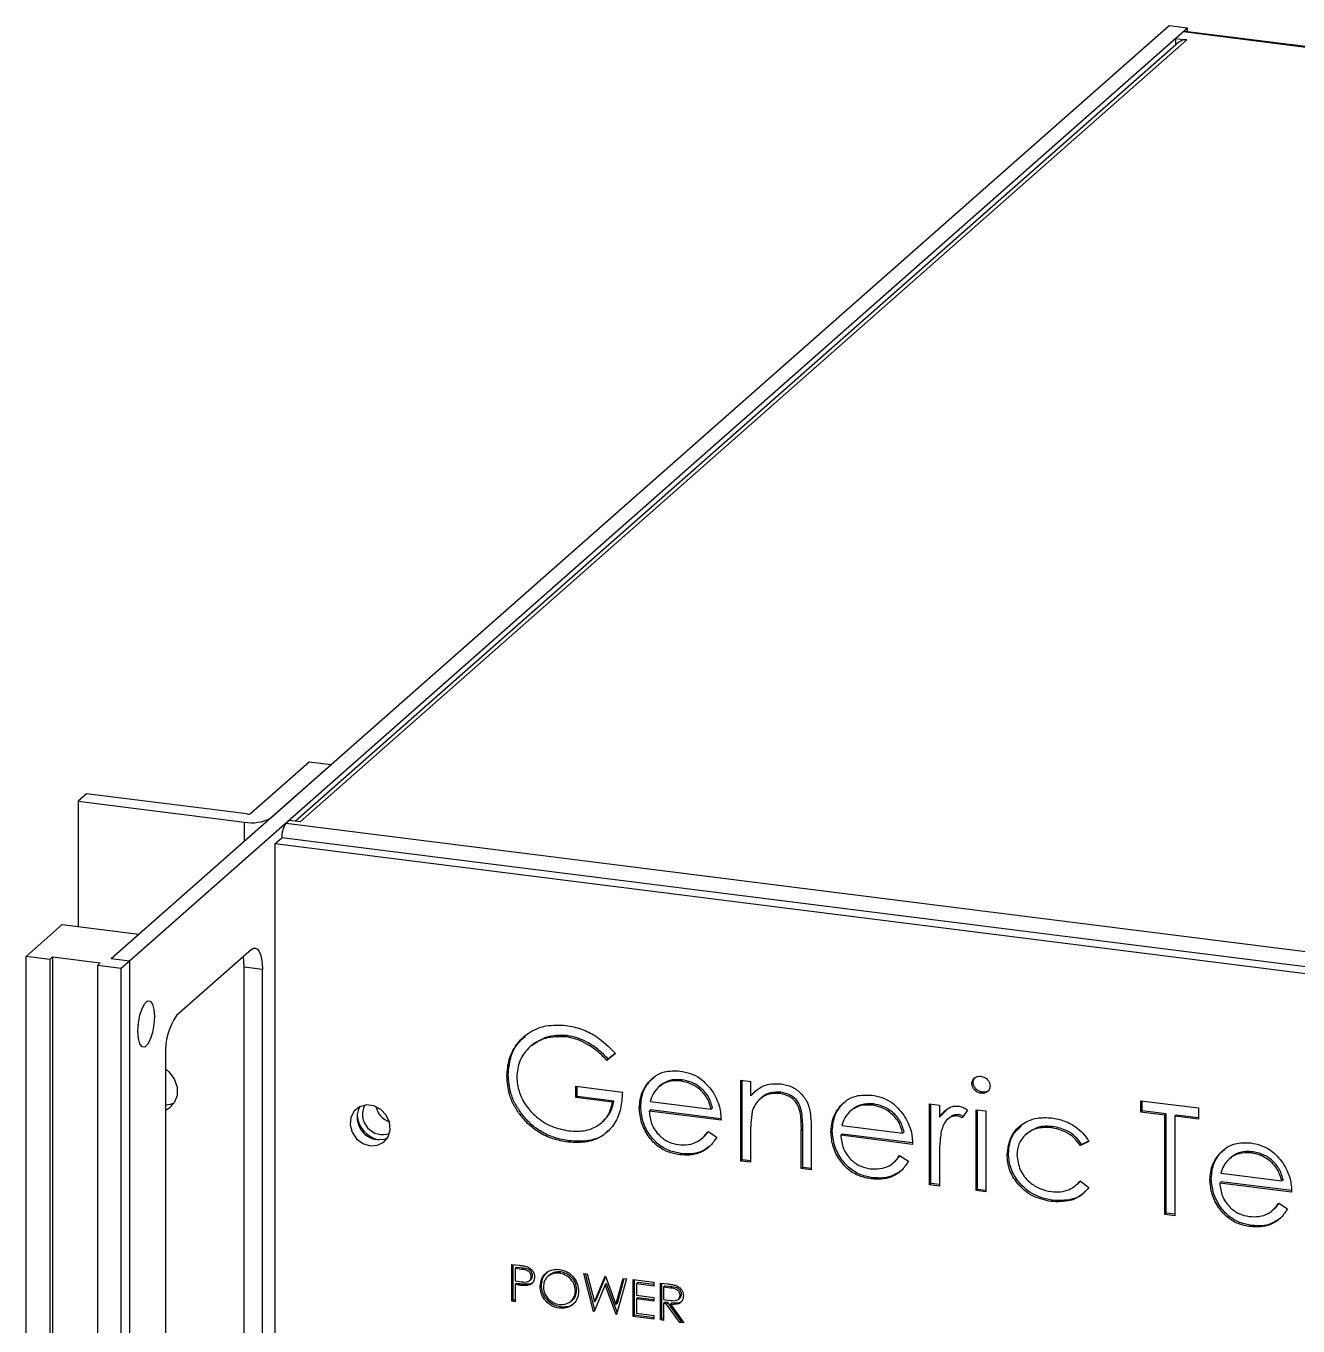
# Model space of a CAD drawing. Header units: millimetres. Extents: x 0 to 589, y 0 to 415.
# Drawn here: x 378.2 to 432.4, y 254.7 to 310.1 of the extents above; entities that cross this region are included whole.
import ezdxf

# ---------------------------------------------------------------- set-up
doc = ezdxf.new("R2010")
doc.units = ezdxf.units.MM

msp = doc.modelspace()

# ---------------------------------------------------------------- linework, layer by layer
at = {"color": 7, "linetype": 'Continuous', "lineweight": 25}
for p, q in [((426.8892, 310.0551), (381.87, 270.3519)), ((427.6687, 309.9569), (382.6495, 270.2537)), ((427.6687, 309.9569), (426.8892, 310.0551)), ((427.6687, 309.8112), (427.6687, 309.9569)), ((427.3107, 309.365), (389.7117, 276.2058)), ((427.6414, 309.4614), (389.9055, 276.1814)), ((427.4919, 309.801), (427.1737, 309.5203)), ((427.1737, 309.5203), (427.6414, 309.4614)), ((427.1737, 309.2442), (427.1737, 309.5203)), ((560.0089, 293.1054), (427.4919, 309.801)), ((560.0412, 293.1339), (427.5544, 309.8256)), ((390.292, 278.7222), (387.8171, 276.5396)), ((388.6583, 276.3386), (391.2274, 278.6044)), ((391.2274, 278.6044), (390.292, 278.7222)), ((380.8167, 277.374), (380.4632, 277.0622)), ((387.6453, 276.5137), (380.8167, 277.374)), ((380.4632, 277.0622), (387.5412, 276.1705)), ((380.4632, 277.0622), (380.4632, 271.717)), ((387.5412, 275.3534), (387.5412, 276.1705)), ((389.4378, 276.2404), (389.3081, 276.126)), ((389.3081, 276.126), (521.8252, 259.4305)), ((389.9055, 276.1814), (389.4378, 276.2404)), ((388.8367, 275.2389), (389.1314, 275.4987)), ((388.8367, 275.2389), (388.8367, 206.7281)), ((520.8861, 258.6022), (388.8367, 275.2389)), ((521.1807, 258.8621), (389.1314, 275.4987)), ((378.2425, 270.4526), (379.7746, 271.8038)), ((379.7746, 271.8038), (383.0485, 271.3913)), ((381.87, 270.3519), (383.0485, 271.3913)), ((387.835, 270.7413), (384.653, 267.9351)), ((379.2559, 270.3249), (378.2425, 270.4526)), ((378.2425, 200.999), (378.2425, 270.4526)), ((379.2559, 270.3249), (379.3737, 270.4289)), ((379.2559, 270.3249), (379.2559, 200.8713)), ((379.3737, 270.4289), (381.4005, 270.1735)), ((379.3737, 270.4289), (379.3737, 200.9753)), ((381.4005, 270.1735), (381.2826, 270.0696)), ((381.2826, 270.0696), (381.2826, 200.616)), ((382.296, 269.9419), (381.2826, 270.0696)), ((382.6495, 270.2537), (381.87, 270.3519)), ((382.6495, 270.2537), (382.296, 269.9419)), ((382.6495, 270.2537), (382.6495, 200.8001)), ((382.296, 200.4883), (382.296, 269.9419)), ((388.3064, 269.9), (387.5269, 269.9982)), ((387.5269, 244.2281), (387.5269, 269.9982)), ((388.3064, 244.1299), (388.3064, 269.9)), ((401.267, 267.0842), (401.2081, 267.0322)), ((384.1816, 266.2623), (384.1816, 240.4922)), ((399.7614, 266.6645), (399.6877, 266.5996)), ((403.3237, 266.3238), (402.9639, 266.0254)), ((403.3218, 266.3253), (403.0228, 266.0773)), ((403.0228, 266.0773), (402.9639, 266.0254)), ((398.7655, 265.4069), (398.7065, 265.3549)), ((404.7954, 265.1514), (404.7365, 265.0994)), ((404.7954, 265.1514), (404.9612, 265.2986)), ((406.153, 265.1995), (406.0941, 265.1475)), ((408.6603, 265.1868), (409.0801, 265.1339)), ((408.6603, 261.7419), (408.6603, 265.1868)), ((408.7192, 261.7939), (408.7192, 265.1794)), ((409.0801, 265.1339), (409.0801, 264.5126)), ((418.5531, 265.0858), (418.4942, 265.0338)), ((401.6447, 264.9224), (403.6235, 264.6731)), ((401.6447, 264.4389), (401.6447, 264.9224)), ((401.7036, 264.4909), (401.7036, 264.915)), ((405.2207, 264.9458), (405.1471, 264.8808)), ((405.2723, 264.9875), (405.2134, 264.9355)), ((405.2723, 264.9875), (405.2243, 264.9296)), ((409.139, 264.5645), (409.0801, 264.5126)), ((409.139, 264.5645), (409.3427, 264.7607)), ((410.3663, 264.6686), (410.3074, 264.6167)), ((418.941, 264.6762), (418.882, 264.6242)), ((401.7036, 264.4909), (401.6447, 264.4389)), ((403.2037, 264.2425), (401.6447, 264.4389)), ((403.2627, 264.2944), (401.7036, 264.4909)), ((403.2627, 264.2944), (403.2037, 264.2425)), ((404.4019, 264.0508), (404.343, 263.9988)), ((404.8068, 264.2823), (407.4011, 263.9554)), ((407.46, 264.0074), (407.4011, 263.9554)), ((409.5236, 264.4159), (409.4499, 264.3509)), ((412.9503, 264.124), (412.8914, 264.072)), ((412.9503, 264.124), (413.1161, 264.2712)), ((413.4272, 263.96), (413.3683, 263.9081)), ((413.4272, 263.96), (413.3792, 263.9022)), ((414.3079, 264.172), (414.249, 264.1201)), ((416.6953, 264.1745), (417.115, 264.1216)), ((416.6953, 260.7296), (416.6953, 264.1745)), ((416.7542, 260.7816), (416.7542, 264.1671)), ((417.115, 264.1216), (417.115, 263.6145)), ((425.6897, 264.3105), (428.1481, 264.0007)), ((425.6897, 263.827), (425.6897, 264.3105)), ((425.7486, 263.8789), (425.7486, 264.303)), ((428.1481, 264.0007), (428.1481, 263.5172)), ((399.3389, 263.7463), (399.2799, 263.6943)), ((402.7523, 263.3897), (402.8259, 263.4546)), ((404.8217, 263.9167), (404.7628, 263.8647)), ((407.8208, 263.4795), (404.7628, 263.8647)), ((407.8136, 263.5398), (404.8217, 263.9167)), ((411.248, 263.8795), (411.189, 263.8276)), ((413.3756, 263.9184), (413.302, 263.8534)), ((417.1739, 263.6665), (417.115, 263.6145)), ((417.1739, 263.6665), (417.4235, 263.9075)), ((417.5309, 263.5793), (417.4573, 263.5143)), ((417.9282, 263.7159), (417.8692, 263.664)), ((418.3143, 263.9129), (418.0838, 263.5755)), ((418.674, 263.9252), (419.0938, 263.8723)), ((418.674, 260.4803), (418.674, 263.9252)), ((418.733, 260.5323), (418.733, 263.9178)), ((419.0938, 263.8723), (419.0938, 260.4274)), ((425.7486, 263.8789), (425.6897, 263.827)), ((426.709, 263.6985), (425.6897, 263.827)), ((426.7679, 263.7505), (425.7486, 263.8789)), ((426.7679, 263.7505), (426.709, 263.6985)), ((426.709, 259.468), (426.709, 263.6985)), ((426.7679, 259.52), (426.7679, 263.7505)), ((427.1877, 263.6976), (427.1288, 263.6457)), ((427.1288, 263.6457), (427.1288, 259.4151)), ((428.1481, 263.5172), (427.1288, 263.6457)), ((428.1481, 263.5766), (427.1877, 263.6976)), ((407.2681, 263.0052), (407.641, 262.7608)), ((409.0801, 262.9346), (409.0801, 261.689)), ((411.2976, 263.0895), (411.2387, 263.0375)), ((411.2387, 261.4171), (411.2387, 263.0375)), ((411.2976, 261.469), (411.2976, 263.0895)), ((411.6584, 263.1235), (411.6584, 261.3642)), ((412.5568, 263.0234), (412.4979, 262.9714)), ((412.9766, 262.8893), (412.9177, 262.8373)), ((412.9617, 263.2548), (415.556, 262.928)), ((415.9685, 262.5123), (412.9766, 262.8893)), ((415.6149, 262.9799), (415.556, 262.928)), ((420.8591, 262.9251), (420.7855, 262.8601)), ((421.9344, 263.2112), (421.8755, 263.1592)), ((401.3654, 262.5995), (401.3065, 262.5475)), ((406.9859, 262.6818), (407.0596, 262.7467)), ((415.9757, 262.452), (412.9177, 262.8373)), ((423.471, 262.5739), (423.1197, 262.3981)), ((423.1786, 262.4501), (423.1197, 262.3981)), ((423.4593, 262.5905), (423.1786, 262.4501)), ((406.1212, 262.0608), (406.0623, 262.0088)), ((408.7192, 261.7939), (408.6603, 261.7419)), ((409.0801, 261.689), (408.6603, 261.7419)), ((409.0801, 261.7484), (408.7192, 261.7939)), ((415.423, 261.9778), (415.7958, 261.7334)), ((417.115, 261.8345), (417.115, 260.6767)), ((420.0521, 262.0602), (419.9932, 262.0082)), ((429.0802, 262.0918), (429.0213, 262.0398)), ((429.0802, 262.0918), (429.246, 262.239)), ((429.5055, 261.8862), (429.4319, 261.8212)), ((429.5571, 261.9279), (429.4982, 261.8759)), ((429.5571, 261.9279), (429.5091, 261.87)), ((430.4378, 262.1399), (430.3789, 262.0879)), ((411.2976, 261.469), (411.2387, 261.4171)), ((411.6584, 261.3642), (411.2387, 261.4171)), ((411.6584, 261.4236), (411.2976, 261.469)), ((415.1408, 261.6543), (415.2145, 261.7193)), ((429.0916, 261.2227), (431.6859, 260.8958)), ((414.2761, 261.0334), (414.2172, 260.9814)), ((416.7542, 260.7816), (416.6953, 260.7296)), ((417.115, 260.6767), (416.6953, 260.7296)), ((417.115, 260.7361), (416.7542, 260.7816)), ((422.9747, 260.7431), (423.0483, 260.808)), ((423.0238, 260.8237), (423.118, 260.8939)), ((423.1197, 260.8872), (423.471, 260.6106)), ((428.6867, 260.9912), (428.6278, 260.9392)), ((429.1065, 260.8571), (429.0476, 260.8052)), ((432.1056, 260.4199), (429.0476, 260.8052)), ((432.0984, 260.4802), (429.1065, 260.8571)), ((431.7448, 260.9478), (431.6859, 260.8958)), ((418.733, 260.5323), (418.674, 260.4803)), ((419.0938, 260.4274), (418.674, 260.4803)), ((419.0938, 260.4868), (418.733, 260.5323)), ((421.9307, 260.069), (421.8717, 260.017)), ((431.2707, 259.6222), (431.3444, 259.6871)), ((431.5529, 259.9456), (431.9258, 259.7012)), ((426.7679, 259.52), (426.709, 259.468)), ((427.1288, 259.4151), (426.709, 259.468)), ((427.1288, 259.4745), (426.7679, 259.52)), ((430.406, 259.0012), (430.3471, 258.9492)), ((398.9228, 257.3433), (399.2286, 257.3048)), ((398.9228, 255.772), (398.9228, 257.3433)), ((398.9817, 255.8239), (398.9817, 257.3359)), ((399.1217, 257.2165), (399.0627, 257.1645)), ((399.0627, 257.1645), (399.0627, 256.6407)), ((399.3479, 257.1286), (399.0627, 257.1645)), ((399.4068, 257.1806), (399.1217, 257.2165)), ((399.4068, 257.1806), (399.3479, 257.1286)), ((399.8012, 256.8699), (399.7423, 256.8179)), ((400.5174, 256.8853), (400.4438, 256.8204)), ((400.9974, 257.0204), (400.9384, 256.9685)), ((401.9809, 256.958), (402.1255, 256.9398)), ((402.3956, 255.3344), (401.9809, 256.958)), ((402.4484, 255.4107), (402.0555, 256.9486)), ((402.1255, 256.9398), (402.4306, 255.749)), ((402.4306, 255.749), (402.8844, 256.8442)), ((402.4895, 255.8009), (402.9123, 256.8212)), ((402.8844, 256.8442), (402.9047, 256.8416)), ((402.9047, 256.8416), (403.35, 255.641)), ((399.0627, 256.6407), (399.3357, 256.6029)), ((399.1217, 256.5315), (399.0627, 256.4796)), ((399.0627, 256.4796), (399.0627, 255.7543)), ((399.1742, 256.4655), (399.0627, 256.4796)), ((399.2331, 256.5175), (399.1217, 256.5315)), ((399.2331, 256.5175), (399.1742, 256.4655)), ((399.6301, 256.4933), (399.5712, 256.4413)), ((399.6603, 256.6399), (399.7339, 256.7049)), ((400.181, 256.4516), (400.1221, 256.3996)), ((401.68, 256.2706), (401.6211, 256.2186)), ((402.8903, 256.4739), (402.4156, 255.3319)), ((402.9493, 256.5259), (402.8903, 256.4739)), ((403.3594, 255.213), (402.8903, 256.4739)), ((403.4047, 255.3017), (402.9493, 256.5259)), ((403.35, 255.641), (403.6567, 256.7469)), ((403.7998, 256.7289), (403.3794, 255.2105)), ((403.409, 255.693), (403.6997, 256.7415)), ((403.6567, 256.7469), (403.7998, 256.7289)), ((404.0796, 256.6936), (404.959, 256.5828)), ((404.0796, 255.1223), (404.0796, 256.6936)), ((404.1385, 255.1742), (404.1385, 256.6862)), ((404.2784, 256.5668), (404.2195, 256.5148)), ((404.2195, 256.5148), (404.2195, 256.0313)), ((404.959, 256.4216), (404.2195, 256.5148)), ((404.959, 256.481), (404.2784, 256.5668)), ((404.959, 256.5828), (404.959, 256.4216)), ((405.2389, 256.5476), (405.5509, 256.5082)), ((405.2389, 254.9762), (405.2389, 256.5476)), ((405.2978, 255.0282), (405.2978, 256.5401)), ((405.4377, 256.4207), (405.3788, 256.3688)), ((405.3788, 256.3688), (405.3788, 255.845)), ((405.6711, 256.3319), (405.3788, 256.3688)), ((405.73, 256.3839), (405.4377, 256.4207)), ((405.73, 256.3839), (405.6711, 256.3319)), ((398.9817, 255.8239), (398.9228, 255.772)), ((399.0627, 255.7543), (398.9228, 255.772)), ((399.0627, 255.8137), (398.9817, 255.8239)), ((401.4291, 255.7717), (401.5028, 255.8367)), ((402.4895, 255.8009), (402.4306, 255.749)), ((403.409, 255.693), (403.35, 255.641)), ((404.2195, 256.0313), (404.959, 255.9382)), ((404.2784, 255.9221), (404.2195, 255.8702)), ((404.2195, 255.8702), (404.2195, 255.2658)), ((404.959, 255.777), (404.2195, 255.8702)), ((404.959, 255.8364), (404.2784, 255.9221)), ((404.959, 255.9382), (404.959, 255.777)), ((405.3788, 255.845), (405.6642, 255.8068)), ((405.4377, 255.7358), (405.3788, 255.6838)), ((405.3788, 255.6838), (405.3788, 254.9586)), ((405.4925, 255.6695), (405.3788, 255.6838)), ((405.5514, 255.7215), (405.4377, 255.7358)), ((405.5514, 255.7215), (405.4925, 255.6695)), ((406.0652, 254.8721), (405.4925, 255.6695)), ((406.1241, 254.9241), (405.5514, 255.7215)), ((405.7244, 255.6997), (405.6655, 255.6477)), ((405.9979, 255.8463), (406.0715, 255.9113)), ((406.1373, 256.0738), (406.0783, 256.0219)), ((401.003, 255.529), (400.944, 255.477)), ((402.4288, 255.3637), (402.3956, 255.3344)), ((402.4156, 255.3319), (402.3956, 255.3344)), ((403.3868, 255.2371), (403.3594, 255.213)), ((403.3794, 255.2105), (403.3594, 255.213)), ((404.1385, 255.1742), (404.0796, 255.1223)), ((404.959, 255.0115), (404.0796, 255.1223)), ((404.959, 255.0708), (404.1385, 255.1742)), ((404.2195, 255.2658), (404.959, 255.1726)), ((404.959, 255.1726), (404.959, 255.0115)), ((405.6655, 255.6477), (406.2382, 254.8503)), ((405.2978, 255.0282), (405.2389, 254.9762)), ((405.3788, 254.9586), (405.2389, 254.9762)), ((405.3788, 255.018), (405.2978, 255.0282)), ((406.1241, 254.9241), (406.0652, 254.8721)), ((406.2382, 254.8503), (406.0652, 254.8721)), ((406.1913, 254.9156), (406.1241, 254.9241))]:
    msp.add_line(p, q, dxfattribs=at)
at = {"color": 7, "linetype": 'Continuous', "lineweight": 25, "flags": 128}
for points in [[(427.4919, 309.801), (427.5264, 309.8223), (427.5544, 309.8256)], [(387.835, 270.7413), (387.927, 270.7983), (388.0154, 270.8048), (388.0969, 270.7605), (388.1683, 270.6671), (388.227, 270.5283), (388.2705, 270.3494), (388.2973, 270.1373), (388.3064, 269.9)], [(387.5269, 269.9982), (387.5178, 270.2355), (387.4925, 270.4393)], [(383.7102, 267.8893), (383.6889, 267.548), (383.6275, 267.2103), (383.5334, 266.9169), (383.418, 266.7031), (383.2953, 266.5949), (383.1799, 266.6051), (383.0858, 266.7326), (383.0244, 266.962), (383.0031, 267.2657), (383.0244, 267.6069), (383.0858, 267.9447), (383.1799, 268.2381), (383.2953, 268.4518), (383.418, 268.5601), (383.5334, 268.5499), (383.6275, 268.4224), (383.6889, 268.193), (383.7102, 267.8893)], [(383.0161, 267.5306), (383.0273, 267.6011), (383.0384, 267.7074)], [(384.1816, 265.6617), (384.3262, 265.5414), (384.5524, 265.2412), (384.6727, 264.8927), (384.6727, 264.538), (384.5524, 264.2198), (384.3262, 263.9766), (384.1816, 263.8928)], [(384.546, 264.2096), (384.3749, 264.1494), (384.1816, 264.1239)], [(392.8902, 262.3931), (393.1999, 262.4125), (393.4679, 262.5459), (393.6578, 262.7754), (393.744, 263.07), (393.7149, 263.39), (393.5745, 263.692), (393.3416, 263.9353), (393.0477, 264.087), (392.7326, 264.1267), (392.4388, 264.049), (392.2059, 263.8644), (392.0655, 263.5978), (392.0364, 263.2852), (392.1226, 262.9688), (392.3125, 262.6915), (392.5804, 262.4905), (392.8902, 262.3931)], [(393.1848, 262.653), (393.4946, 262.6723), (393.6257, 262.7204)]]:
    msp.add_lwpolyline(points, dxfattribs=at)
at = {"color": 7, "linetype": 'Continuous', "lineweight": 25}
for centre, radius, start, end in [((427.5823, 309.0488), 0.4168, 81.84159, 130.66121), ((387.8601, 277.8467), 1.7063, 259.22613, 297.8883), ((387.6943, 276.7716), 0.2625, 259.22613, 297.8883), ((390.1138, 275.5604), 0.9844, 144.93094, 183.59311), ((386.8016, 266.4268), 2.6251, 144.93094, 183.59311), ((393.2866, 263.6), 0.9525, 151.52056, 263.86697), ((393.4232, 263.7274), 0.8612, 153.01706, 289.80218), ((394.0337, 264.2658), 0.9246, 193.14959, 249.66965), ((393.5092, 263.8033), 1.1862, 185.85239, 256.96685)]:
    msp.add_arc(centre, radius, start, end, dxfattribs=at)
for points, knots in [([(398.7065, 265.3549), (398.7263, 265.5987), (398.7657, 266.0862), (399.0954, 266.72), (399.6199, 267.2356), (400.358, 267.553), (400.934, 267.527), (401.2222, 267.514)], [0, 0, 0, 0, 0.186783, 0.3735617, 0.5602424, 0.7799968, 1, 1, 1, 1]), ([(401.2222, 267.514), (401.442, 267.4723), (401.8817, 267.389), (402.6311, 267.0153), (403.061, 266.586), (403.3237, 266.3238)], [0, 0, 0, 0, 0.2802404, 0.5603633, 1, 1, 1, 1]), ([(398.7655, 265.4069), (398.7864, 265.6493), (398.8283, 266.1341), (399.1023, 266.7099), (399.3869, 266.9584), (399.498, 267.0555)], [0, 0, 0, 0, 0.3786511, 0.7572934, 1, 1, 1, 1]), ([(401.2081, 267.0322), (400.9123, 267.0332), (400.3207, 267.0351), (399.6298, 266.6189), (399.2051, 266.0147), (399.1526, 265.5521), (399.1263, 265.3209)], [0, 0, 0, 0, 0.2798474, 0.5595549, 0.7798473, 1, 1, 1, 1]), ([(401.267, 267.0842), (400.9666, 267.0909), (400.4005, 267.1036), (399.9684, 266.788), (399.7657, 266.6399)], [0, 0, 0, 0, 0.5307356, 1, 1, 1, 1]), ([(402.9639, 266.0254), (402.8267, 266.1666), (402.5524, 266.449), (402.0926, 266.7422), (401.6414, 266.9494), (401.3525, 267.0046), (401.2081, 267.0322)], [0, 0, 0, 0, 0.28002231, 0.55996579, 0.78003993, 1, 1, 1, 1]), ([(403.0228, 266.0773), (402.8856, 266.2185), (402.6113, 266.501), (402.1515, 266.7942), (401.7004, 267.0013), (401.4114, 267.0566), (401.267, 267.0842)], [0, 0, 0, 0, 0.28002231, 0.55996579, 0.78003993, 1, 1, 1, 1]), ([(399.2799, 263.6943), (399.1835, 263.8351), (398.9906, 264.1166), (398.7596, 264.6799), (398.7267, 265.099), (398.7065, 265.3549)], [0, 0, 0, 0, 0.28032582, 0.56055218, 1, 1, 1, 1]), ([(399.3389, 263.7463), (399.2424, 263.887), (399.0495, 264.1685), (398.8186, 264.7318), (398.7856, 265.1509), (398.7655, 265.4069)], [0, 0, 0, 0, 0.2803258, 0.5605522, 1, 1, 1, 1]), ([(399.1263, 265.3209), (399.1472, 265.1103), (399.1891, 264.689), (399.5022, 264.0942), (399.9778, 263.5744), (400.613, 263.1764), (401.0996, 263.0764), (401.343, 263.0264)], [0, 0, 0, 0, 0.18653881, 0.3732325, 0.55992961, 0.77990938, 1, 1, 1, 1]), ([(404.343, 263.9988), (404.3638, 264.2302), (404.401, 264.6438), (404.6339, 264.9601), (404.7365, 265.0994)], [0, 0, 0, 0, 0.5594271, 1, 1, 1, 1]), ([(404.4019, 264.0508), (404.4227, 264.2822), (404.4599, 264.6958), (404.6928, 265.0121), (404.7954, 265.1514)], [0, 0, 0, 0, 0.5594271, 1, 1, 1, 1]), ([(404.7365, 265.0994), (404.8321, 265.1954), (405.0231, 265.3872), (405.4768, 265.5929), (405.8467, 265.5807), (406.0726, 265.5733)], [0, 0, 0, 0, 0.2805185, 0.5608106, 1, 1, 1, 1]), ([(406.0941, 265.1475), (405.9127, 265.1544), (405.5886, 265.1669), (405.3281, 265.0063), (405.2134, 264.9355)], [0, 0, 0, 0, 0.5594582, 1, 1, 1, 1]), ([(406.153, 265.1995), (405.9717, 265.2064), (405.6475, 265.2189), (405.3871, 265.0582), (405.2723, 264.9875)], [0, 0, 0, 0, 0.5594582, 1, 1, 1, 1]), ([(406.0726, 265.5733), (406.2209, 265.5454), (406.5174, 265.4897), (407.0247, 265.2326), (407.2881, 264.9154), (407.4489, 264.7218)], [0, 0, 0, 0, 0.2806097, 0.5609812, 1, 1, 1, 1]), ([(407.4011, 263.9554), (407.3498, 264.125), (407.2473, 264.4636), (406.8883, 264.8367), (406.4903, 265.0661), (406.2262, 265.1204), (406.0941, 265.1475)], [0, 0, 0, 0, 0.2801382, 0.5591944, 0.7795977, 1, 1, 1, 1]), ([(407.46, 264.0074), (407.4087, 264.177), (407.3062, 264.5155), (406.9472, 264.8887), (406.5492, 265.1181), (406.2851, 265.1723), (406.153, 265.1995)], [0, 0, 0, 0, 0.2801382, 0.5591944, 0.7795977, 1, 1, 1, 1]), ([(418.4942, 265.0338), (418.5018, 265.0885), (418.5171, 265.1979), (418.6268, 265.3009), (418.7519, 265.3556), (418.8386, 265.3515), (418.882, 265.3495)], [0, 0, 0, 0, 0.2792893, 0.5588967, 0.7794517, 1, 1, 1, 1]), ([(418.5531, 265.0858), (418.5591, 265.142), (418.569, 265.2344), (418.6351, 265.2905), (418.6611, 265.3124)], [0, 0, 0, 0, 0.607767, 1, 1, 1, 1]), ([(418.941, 264.6762), (418.8861, 264.689), (418.7764, 264.7147), (418.6502, 264.8248), (418.5674, 264.9537), (418.5579, 265.0418), (418.5531, 265.0858)], [0, 0, 0, 0, 0.2797838, 0.5596976, 0.7799206, 1, 1, 1, 1]), ([(418.882, 265.3495), (418.9376, 265.3367), (419.0487, 265.3113), (419.1767, 265.2001), (419.2599, 265.0692), (419.2691, 264.9802), (419.2737, 264.9356)], [0, 0, 0, 0, 0.2798695, 0.5598663, 0.7799105, 1, 1, 1, 1]), ([(403.6235, 264.6731), (403.6099, 264.4387), (403.5828, 263.9703), (403.3263, 263.3303), (402.8443, 262.809), (402.1364, 262.4995), (401.5834, 262.5315), (401.3065, 262.5475)], [0, 0, 0, 0, 0.1870671, 0.373829, 0.5604573, 0.7799166, 1, 1, 1, 1]), ([(405.2134, 264.9355), (405.1114, 264.832), (404.9288, 264.6467), (404.8442, 264.3938), (404.8068, 264.2823)], [0, 0, 0, 0, 0.5587953, 1, 1, 1, 1]), ([(407.4489, 264.7218), (407.5706, 264.4992), (407.7884, 264.101), (407.8109, 263.6697), (407.8208, 263.4795)], [0, 0, 0, 0, 0.5588968, 1, 1, 1, 1]), ([(409.0801, 264.5126), (409.1714, 264.6111), (409.3539, 264.808), (409.789, 265.0393), (410.1564, 265.0338), (410.3805, 265.0305)], [0, 0, 0, 0, 0.28080202, 0.56117918, 1, 1, 1, 1]), ([(410.3074, 264.6167), (410.1592, 264.6198), (409.8628, 264.626), (409.5151, 264.4277), (409.2622, 264.1686), (409.1839, 263.9568), (409.1447, 263.8509)], [0, 0, 0, 0, 0.27955252, 0.55937299, 0.77970256, 1, 1, 1, 1]), ([(410.3663, 264.6686), (410.2199, 264.6702), (409.927, 264.6733), (409.6406, 264.5375), (409.5351, 264.419), (409.5218, 264.404)], [0, 0, 0, 0, 0.46620798, 0.93286283, 1, 1, 1, 1]), ([(411.189, 263.8276), (411.1555, 263.9414), (411.0886, 264.1687), (410.7846, 264.5086), (410.4883, 264.5757), (410.3074, 264.6167)], [0, 0, 0, 0, 0.2811923, 0.5613307, 1, 1, 1, 1]), ([(411.248, 263.8795), (411.2144, 263.9934), (411.1475, 264.2207), (410.8436, 264.5605), (410.5472, 264.6277), (410.3663, 264.6686)], [0, 0, 0, 0, 0.2811923, 0.5613307, 1, 1, 1, 1]), ([(410.3805, 265.0305), (410.5338, 264.9978), (410.8403, 264.9323), (411.242, 264.6324), (411.5421, 264.1969), (411.6473, 263.6672), (411.6547, 263.3049), (411.6584, 263.1235)], [0, 0, 0, 0, 0.1866052, 0.3730595, 0.559364, 0.7792496, 1, 1, 1, 1]), ([(412.8914, 264.072), (412.987, 264.168), (413.178, 264.3598), (413.6317, 264.5655), (414.0016, 264.5533), (414.2275, 264.5458)], [0, 0, 0, 0, 0.2805185, 0.5608106, 1, 1, 1, 1]), ([(414.2275, 264.5458), (414.3758, 264.518), (414.6723, 264.4623), (415.1796, 264.2052), (415.443, 263.888), (415.6038, 263.6944)], [0, 0, 0, 0, 0.2806097, 0.5609812, 1, 1, 1, 1]), ([(418.882, 264.6242), (418.8272, 264.6371), (418.7175, 264.6627), (418.5913, 264.7728), (418.5085, 264.9017), (418.4989, 264.9898), (418.4942, 265.0338)], [0, 0, 0, 0, 0.2797838, 0.5596976, 0.7799206, 1, 1, 1, 1]), ([(419.2737, 264.9356), (419.2656, 264.881), (419.2495, 264.7718), (419.1375, 264.6712), (419.0123, 264.6173), (418.9255, 264.6219), (418.882, 264.6242)], [0, 0, 0, 0, 0.2791599, 0.5588624, 0.7793557, 1, 1, 1, 1]), ([(419.2265, 264.7672), (419.2128, 264.7519), (419.172, 264.7061), (419.0697, 264.6707), (418.9839, 264.6743), (418.941, 264.6762)], [0, 0, 0, 0, 0.2007302, 0.6002282, 1, 1, 1, 1]), ([(401.343, 263.0264), (401.5844, 263.0147), (402.0665, 262.9911), (402.6591, 263.267), (403.0696, 263.6998), (403.159, 264.0616), (403.2037, 264.2425)], [0, 0, 0, 0, 0.2802537, 0.5599124, 0.7799408, 1, 1, 1, 1]), ([(402.806, 263.4599), (402.9106, 263.5582), (403.1467, 263.7799), (403.2212, 264.1104), (403.2627, 264.2944)], [0, 0, 0, 0, 0.44313385, 1, 1, 1, 1]), ([(406.0623, 262.0088), (405.8908, 262.0408), (405.5484, 262.1048), (405.0691, 262.3855), (404.6862, 262.8289), (404.398, 263.3809), (404.3614, 263.7929), (404.343, 263.9988)], [0, 0, 0, 0, 0.1869372, 0.3734802, 0.5601208, 0.7800929, 1, 1, 1, 1]), ([(406.1212, 262.0608), (405.9498, 262.0928), (405.6073, 262.1567), (405.128, 262.4375), (404.7451, 262.8808), (404.457, 263.4329), (404.4203, 263.8449), (404.4019, 264.0508)], [0, 0, 0, 0, 0.1869372, 0.3734802, 0.5601208, 0.7800929, 1, 1, 1, 1]), ([(412.4979, 262.9714), (412.5187, 263.2028), (412.5559, 263.6164), (412.7888, 263.9327), (412.8914, 264.072)], [0, 0, 0, 0, 0.5594271, 1, 1, 1, 1]), ([(412.5568, 263.0234), (412.5776, 263.2548), (412.6148, 263.6683), (412.8477, 263.9846), (412.9503, 264.124)], [0, 0, 0, 0, 0.5594271, 1, 1, 1, 1]), ([(414.249, 264.1201), (414.0676, 264.127), (413.7435, 264.1395), (413.483, 263.9788), (413.3683, 263.9081)], [0, 0, 0, 0, 0.5594582, 1, 1, 1, 1]), ([(414.3079, 264.172), (414.1266, 264.179), (413.8024, 264.1914), (413.542, 264.0308), (413.4272, 263.96)], [0, 0, 0, 0, 0.5594582, 1, 1, 1, 1]), ([(415.556, 262.928), (415.5047, 263.0976), (415.4022, 263.4361), (415.0432, 263.8093), (414.6452, 264.0387), (414.3811, 264.093), (414.249, 264.1201)], [0, 0, 0, 0, 0.2801382, 0.5591944, 0.7795977, 1, 1, 1, 1]), ([(415.6149, 262.9799), (415.5636, 263.1496), (415.4611, 263.4881), (415.1021, 263.8613), (414.7041, 264.0907), (414.44, 264.1449), (414.3079, 264.172)], [0, 0, 0, 0, 0.2801382, 0.5591944, 0.7795977, 1, 1, 1, 1]), ([(417.115, 263.6145), (417.2324, 263.7615), (417.3962, 263.9666), (417.7175, 264.0852), (417.8718, 264.0797), (417.9489, 264.077)], [0, 0, 0, 0, 0.5587877, 0.7794811, 1, 1, 1, 1]), ([(417.9489, 264.077), (418.0214, 264.0591), (418.1512, 264.0272), (418.2644, 263.9479), (418.3143, 263.9129)], [0, 0, 0, 0, 0.5592431, 1, 1, 1, 1]), ([(401.3065, 262.5475), (401.0927, 262.5851), (400.6654, 262.6601), (400.0963, 262.9281), (399.6253, 263.2803), (399.3951, 263.5563), (399.2799, 263.6943)], [0, 0, 0, 0, 0.280082, 0.5598877, 0.7799155, 1, 1, 1, 1]), ([(401.3654, 262.5995), (401.1517, 262.637), (400.7244, 262.712), (400.1552, 262.9801), (399.6842, 263.3322), (399.454, 263.6082), (399.3389, 263.7463)], [0, 0, 0, 0, 0.280082, 0.5598877, 0.7799155, 1, 1, 1, 1]), ([(404.7628, 263.8647), (404.7843, 263.6754), (404.8272, 263.297), (405.158, 262.8332), (405.573, 262.5296), (405.8641, 262.4688), (406.0098, 262.4385)], [0, 0, 0, 0, 0.27996312, 0.55935886, 0.77952556, 1, 1, 1, 1]), ([(409.1447, 263.8509), (409.1213, 263.6822), (409.0795, 263.3806), (409.0799, 263.0709), (409.0801, 262.9346)], [0, 0, 0, 0, 0.5596576, 1, 1, 1, 1]), ([(411.2387, 263.0375), (411.2396, 263.1845), (411.2412, 263.4468), (411.205, 263.7113), (411.189, 263.8276)], [0, 0, 0, 0, 0.5602545, 1, 1, 1, 1]), ([(411.2976, 263.0895), (411.2985, 263.2365), (411.3001, 263.4988), (411.2639, 263.7632), (411.248, 263.8795)], [0, 0, 0, 0, 0.5602545, 1, 1, 1, 1]), ([(413.3683, 263.9081), (413.2663, 263.8045), (413.0837, 263.6193), (412.9991, 263.3664), (412.9617, 263.2548)], [0, 0, 0, 0, 0.5587953, 1, 1, 1, 1]), ([(415.6038, 263.6944), (415.7255, 263.4718), (415.9433, 263.0735), (415.9658, 262.6423), (415.9757, 262.452)], [0, 0, 0, 0, 0.5588968, 1, 1, 1, 1]), ([(417.8692, 263.664), (417.7704, 263.6547), (417.572, 263.6362), (417.3174, 263.3908), (417.2383, 263.1528), (417.19, 263.0073)], [0, 0, 0, 0, 0.2783358, 0.55876808, 1, 1, 1, 1]), ([(417.9282, 263.7159), (417.8262, 263.7108), (417.6701, 263.7029), (417.5689, 263.5976), (417.5338, 263.5611)], [0, 0, 0, 0, 0.65356276, 1, 1, 1, 1]), ([(418.0838, 263.5755), (418.0454, 263.5983), (417.977, 263.639), (417.9021, 263.6563), (417.8692, 263.664)], [0, 0, 0, 0, 0.56039569, 1, 1, 1, 1]), ([(418.1254, 263.6365), (418.0927, 263.6558), (418.0299, 263.6928), (417.9611, 263.7084), (417.9282, 263.7159)], [0, 0, 0, 0, 0.5207713, 1, 1, 1, 1]), ([(419.9932, 262.0082), (420.0299, 262.2793), (420.1034, 262.8213), (420.6268, 263.3589), (421.2607, 263.6094), (421.6911, 263.5887), (421.9064, 263.5784)], [0, 0, 0, 0, 0.2793814, 0.5587815, 0.7792808, 1, 1, 1, 1]), ([(421.9064, 263.5784), (422.0781, 263.5447), (422.4216, 263.4774), (422.8713, 263.242), (423.2405, 262.9407), (423.3942, 262.6961), (423.471, 262.5739)], [0, 0, 0, 0, 0.2800628, 0.5601276, 0.7800645, 1, 1, 1, 1]), ([(403.008, 263.0362), (402.9739, 262.9973), (402.769, 262.7629), (402.1851, 262.5618), (401.6389, 262.5869), (401.3654, 262.5995)], [0, 0, 0, 0, 0.090493, 0.5446008, 1, 1, 1, 1]), ([(406.0098, 262.4385), (406.1514, 262.4325), (406.4346, 262.4206), (406.805, 262.5362), (407.0781, 262.7512), (407.2047, 262.9204), (407.2681, 263.0052)], [0, 0, 0, 0, 0.2799009, 0.5597006, 0.7795356, 1, 1, 1, 1]), ([(407.0449, 262.7495), (407.073, 262.7696), (407.1663, 262.8364), (407.2325, 262.9316), (407.2787, 262.9982)], [0, 0, 0, 0, 0.3012263, 1, 1, 1, 1]), ([(414.2172, 260.9814), (414.0457, 261.0134), (413.7033, 261.0774), (413.224, 261.3581), (412.841, 261.8015), (412.5529, 262.3535), (412.5163, 262.7655), (412.4979, 262.9714)], [0, 0, 0, 0, 0.1869372, 0.3734802, 0.5601208, 0.7800929, 1, 1, 1, 1]), ([(414.2761, 261.0334), (414.1047, 261.0654), (413.7622, 261.1293), (413.2829, 261.41), (412.9, 261.8534), (412.6119, 262.4055), (412.5752, 262.8174), (412.5568, 263.0234)], [0, 0, 0, 0, 0.1869372, 0.3734802, 0.5601208, 0.7800929, 1, 1, 1, 1]), ([(417.19, 263.0073), (417.1623, 262.791), (417.113, 262.4046), (417.1144, 262.0088), (417.115, 261.8345)], [0, 0, 0, 0, 0.55963604, 1, 1, 1, 1]), ([(420.0521, 262.0602), (420.0809, 262.339), (420.1293, 262.8081), (420.4589, 263.1004), (420.5927, 263.219)], [0, 0, 0, 0, 0.5943412, 1, 1, 1, 1]), ([(421.8755, 263.1592), (421.6677, 263.1666), (421.2525, 263.1813), (420.7694, 262.8926), (420.4609, 262.48), (420.4289, 262.1554), (420.413, 261.9931)], [0, 0, 0, 0, 0.2801364, 0.5597687, 0.7798902, 1, 1, 1, 1]), ([(421.9344, 263.2112), (421.7238, 263.222), (421.3177, 263.2427), (421.0065, 263.0187), (420.8566, 262.9108)], [0, 0, 0, 0, 0.5184913, 1, 1, 1, 1]), ([(423.1197, 262.3981), (423.0315, 262.511), (422.8551, 262.7368), (422.4326, 263.0387), (422.0867, 263.1135), (421.8755, 263.1592)], [0, 0, 0, 0, 0.2804773, 0.5607412, 1, 1, 1, 1]), ([(423.1786, 262.4501), (423.0904, 262.563), (422.914, 262.7887), (422.4915, 263.0907), (422.1456, 263.1655), (421.9344, 263.2112)], [0, 0, 0, 0, 0.28047733, 0.56074116, 1, 1, 1, 1]), ([(407.641, 262.7608), (407.5456, 262.6161), (407.3551, 262.3268), (406.9337, 262.0787), (406.4906, 261.9751), (406.2051, 261.9976), (406.0623, 262.0088)], [0, 0, 0, 0, 0.2800398, 0.5596499, 0.7796956, 1, 1, 1, 1]), ([(407.3662, 262.3944), (407.2333, 262.2982), (406.9909, 262.1226), (406.5481, 262.0285), (406.2636, 262.05), (406.1212, 262.0608)], [0, 0, 0, 0, 0.37751245, 0.68857345, 1, 1, 1, 1]), ([(412.9177, 262.8373), (412.9392, 262.648), (412.9821, 262.2696), (413.3129, 261.8058), (413.7278, 261.5021), (414.019, 261.4414), (414.1647, 261.411)], [0, 0, 0, 0, 0.2799631, 0.5593589, 0.7795256, 1, 1, 1, 1]), ([(429.0213, 262.0398), (429.1169, 262.1358), (429.3079, 262.3276), (429.7616, 262.5333), (430.1315, 262.5211), (430.3574, 262.5137)], [0, 0, 0, 0, 0.2805185, 0.5608106, 1, 1, 1, 1]), ([(430.3574, 262.5137), (430.5057, 262.4858), (430.8022, 262.4302), (431.3095, 262.173), (431.5729, 261.8558), (431.7337, 261.6622)], [0, 0, 0, 0, 0.2806097, 0.5609812, 1, 1, 1, 1]), ([(414.1647, 261.411), (414.3063, 261.4051), (414.5895, 261.3932), (414.9599, 261.5088), (415.233, 261.7238), (415.3596, 261.893), (415.423, 261.9778)], [0, 0, 0, 0, 0.2799009, 0.5597006, 0.7795356, 1, 1, 1, 1]), ([(415.1998, 261.722), (415.2279, 261.7422), (415.3211, 261.809), (415.3874, 261.9042), (415.4336, 261.9708)], [0, 0, 0, 0, 0.3012263, 1, 1, 1, 1]), ([(421.8717, 260.017), (421.6034, 260.0755), (421.0671, 260.1924), (420.4457, 260.7274), (420.0543, 261.364), (420.0136, 261.7935), (419.9932, 262.0082)], [0, 0, 0, 0, 0.2800771, 0.5596468, 0.7798186, 1, 1, 1, 1]), ([(421.9307, 260.069), (421.6623, 260.1275), (421.126, 260.2443), (420.5046, 260.7793), (420.1132, 261.4159), (420.0725, 261.8454), (420.0521, 262.0602)], [0, 0, 0, 0, 0.2800771, 0.5596468, 0.7798186, 1, 1, 1, 1]), ([(420.413, 261.9931), (420.4423, 261.7799), (420.5011, 261.3534), (420.9021, 260.8456), (421.387, 260.5382), (421.7145, 260.4722), (421.8783, 260.4392)], [0, 0, 0, 0, 0.2793324, 0.5587781, 0.7792668, 1, 1, 1, 1]), ([(428.6278, 260.9392), (428.6486, 261.1706), (428.6858, 261.5842), (428.9187, 261.9005), (429.0213, 262.0398)], [0, 0, 0, 0, 0.5594271, 1, 1, 1, 1]), ([(428.6867, 260.9912), (428.7075, 261.2226), (428.7447, 261.6362), (428.9776, 261.9525), (429.0802, 262.0918)], [0, 0, 0, 0, 0.5594271, 1, 1, 1, 1]), ([(429.4982, 261.8759), (429.3962, 261.7724), (429.2136, 261.5871), (429.129, 261.3342), (429.0916, 261.2227)], [0, 0, 0, 0, 0.5587953, 1, 1, 1, 1]), ([(430.3789, 262.0879), (430.1975, 262.0949), (429.8734, 262.1073), (429.6129, 261.9467), (429.4982, 261.8759)], [0, 0, 0, 0, 0.5594582, 1, 1, 1, 1]), ([(430.4378, 262.1399), (430.2565, 262.1468), (429.9323, 262.1593), (429.6719, 261.9986), (429.5571, 261.9279)], [0, 0, 0, 0, 0.5594582, 1, 1, 1, 1]), ([(431.6859, 260.8958), (431.6346, 261.0654), (431.5321, 261.404), (431.1731, 261.7771), (430.7751, 262.0065), (430.511, 262.0608), (430.3789, 262.0879)], [0, 0, 0, 0, 0.2801382, 0.5591944, 0.7795977, 1, 1, 1, 1]), ([(431.7448, 260.9478), (431.6935, 261.1174), (431.591, 261.4559), (431.232, 261.8291), (430.834, 262.0585), (430.5699, 262.1127), (430.4378, 262.1399)], [0, 0, 0, 0, 0.2801382, 0.5591944, 0.7795977, 1, 1, 1, 1]), ([(415.7958, 261.7334), (415.7005, 261.5887), (415.51, 261.2994), (415.0886, 261.0513), (414.6455, 260.9477), (414.36, 260.9701), (414.2172, 260.9814)], [0, 0, 0, 0, 0.28003982, 0.55964987, 0.77969564, 1, 1, 1, 1]), ([(415.5211, 261.367), (415.3882, 261.2707), (415.1458, 261.0952), (414.703, 261.0011), (414.4184, 261.0226), (414.2761, 261.0334)], [0, 0, 0, 0, 0.3775124, 0.6885735, 1, 1, 1, 1]), ([(431.7337, 261.6622), (431.8554, 261.4396), (432.0732, 261.0414), (432.0957, 260.6101), (432.1056, 260.4199)], [0, 0, 0, 0, 0.5588968, 1, 1, 1, 1]), ([(421.8783, 260.4392), (422.0115, 260.4309), (422.2779, 260.4142), (422.7321, 260.5328), (422.9728, 260.7529), (423.1197, 260.8872)], [0, 0, 0, 0, 0.2805162, 0.5608479, 1, 1, 1, 1]), ([(430.3471, 258.9492), (430.1756, 258.9812), (429.8332, 259.0452), (429.3539, 259.3259), (428.971, 259.7693), (428.6828, 260.3213), (428.6462, 260.7333), (428.6278, 260.9392)], [0, 0, 0, 0, 0.1869372, 0.3734802, 0.5601208, 0.7800929, 1, 1, 1, 1]), ([(430.406, 259.0012), (430.2346, 259.0332), (429.8921, 259.0972), (429.4128, 259.3779), (429.0299, 259.8212), (428.7418, 260.3733), (428.7051, 260.7853), (428.6867, 260.9912)], [0, 0, 0, 0, 0.1869372, 0.3734802, 0.5601208, 0.7800929, 1, 1, 1, 1]), ([(429.0476, 260.8052), (429.0691, 260.6158), (429.112, 260.2374), (429.4428, 259.7736), (429.8577, 259.47), (430.1489, 259.4093), (430.2946, 259.3789)], [0, 0, 0, 0, 0.2799631, 0.5593589, 0.7795256, 1, 1, 1, 1]), ([(423.471, 260.6106), (423.3626, 260.487), (423.1455, 260.2397), (422.5924, 259.9927), (422.1449, 260.0078), (421.8717, 260.017)], [0, 0, 0, 0, 0.2801965, 0.5605882, 1, 1, 1, 1]), ([(423.3066, 260.4424), (423.2663, 260.3995), (423.114, 260.2371), (422.6464, 260.0505), (422.202, 260.062), (421.9307, 260.069)], [0, 0, 0, 0, 0.1226997, 0.4644426, 1, 1, 1, 1]), ([(430.2946, 259.3789), (430.4362, 259.3729), (430.7194, 259.361), (431.0898, 259.4766), (431.3629, 259.6916), (431.4895, 259.8608), (431.5529, 259.9456)], [0, 0, 0, 0, 0.2799009, 0.5597006, 0.7795356, 1, 1, 1, 1]), ([(431.9258, 259.7012), (431.8304, 259.5565), (431.6399, 259.2672), (431.2185, 259.0191), (430.7754, 258.9155), (430.4899, 258.938), (430.3471, 258.9492)], [0, 0, 0, 0, 0.28003982, 0.55964987, 0.77969564, 1, 1, 1, 1]), ([(431.3297, 259.6899), (431.3578, 259.71), (431.451, 259.7768), (431.5173, 259.872), (431.5635, 259.9386)], [0, 0, 0, 0, 0.3012263, 1, 1, 1, 1]), ([(431.651, 259.3348), (431.5181, 259.2386), (431.2757, 259.063), (430.8329, 258.9689), (430.5483, 258.9904), (430.406, 259.0012)], [0, 0, 0, 0, 0.3775124, 0.6885735, 1, 1, 1, 1]), ([(399.2286, 257.3048), (399.2952, 257.2966), (399.4142, 257.282), (399.5319, 257.2503), (399.5836, 257.2364)], [0, 0, 0, 0, 0.5603137, 1, 1, 1, 1]), ([(399.3357, 256.6029), (399.4307, 256.5906), (399.5495, 256.5752), (399.6646, 256.6393), (399.7246, 256.7039), (399.7352, 256.7724), (399.7423, 256.8179)], [0, 0, 0, 0, 0.4997206, 0.6253498, 0.7510825, 1, 1, 1, 1]), ([(399.7423, 256.8179), (399.7352, 256.8639), (399.7246, 256.9331), (399.6672, 257.0112), (399.5571, 257.1046), (399.4408, 257.118), (399.3479, 257.1286)], [0, 0, 0, 0, 0.2489693, 0.3747291, 0.500383, 1, 1, 1, 1]), ([(399.8012, 256.8699), (399.7942, 256.9159), (399.7835, 256.9851), (399.7261, 257.0632), (399.616, 257.1566), (399.4997, 257.1699), (399.4068, 257.1806)], [0, 0, 0, 0, 0.2489693, 0.3747291, 0.500383, 1, 1, 1, 1]), ([(399.8822, 256.8009), (399.8785, 256.7496), (399.8711, 256.647), (399.793, 256.5308), (399.6868, 256.4628), (399.6097, 256.4485), (399.5712, 256.4413)], [0, 0, 0, 0, 0.2800989, 0.5593238, 0.7794579, 1, 1, 1, 1]), ([(399.5836, 257.2364), (399.631, 257.2132), (399.7257, 257.1668), (399.8237, 257.0482), (399.8753, 256.921), (399.8799, 256.841), (399.8822, 256.8009)], [0, 0, 0, 0, 0.2797054, 0.5593809, 0.7795086, 1, 1, 1, 1]), ([(399.7259, 256.699), (399.7401, 256.7126), (399.7855, 256.7565), (399.7948, 256.8237), (399.8012, 256.8699)], [0, 0, 0, 0, 0.3118289, 1, 1, 1, 1]), ([(400.1221, 256.3996), (400.1365, 256.519), (400.1653, 256.7578), (400.3786, 257.0071), (400.648, 257.1377), (400.837, 257.1329), (400.9316, 257.1305)], [0, 0, 0, 0, 0.279731, 0.5593268, 0.7796805, 1, 1, 1, 1]), ([(400.181, 256.4516), (400.1929, 256.5735), (400.2146, 256.7952), (400.3636, 256.9426), (400.4306, 257.009)], [0, 0, 0, 0, 0.5499757, 1, 1, 1, 1]), ([(400.9384, 256.9685), (400.84, 256.968), (400.6431, 256.967), (400.418, 256.8204), (400.2832, 256.6147), (400.269, 256.46), (400.262, 256.3826)], [0, 0, 0, 0, 0.27962705, 0.55934953, 0.77963023, 1, 1, 1, 1]), ([(400.9974, 257.0204), (400.8972, 257.0222), (400.7139, 257.0253), (400.5774, 256.9191), (400.5155, 256.8708)], [0, 0, 0, 0, 0.54616499, 1, 1, 1, 1]), ([(400.9316, 257.1305), (401.0537, 257.1022), (401.298, 257.0456), (401.5712, 256.7882), (401.737, 256.4935), (401.753, 256.2983), (401.761, 256.2007)], [0, 0, 0, 0, 0.2797673, 0.5593585, 0.7795711, 1, 1, 1, 1]), ([(401.6211, 256.2186), (401.6091, 256.3199), (401.5852, 256.5224), (401.3955, 256.7627), (401.1708, 256.9161), (401.0159, 256.951), (400.9384, 256.9685)], [0, 0, 0, 0, 0.27946805, 0.55887035, 0.77951584, 1, 1, 1, 1]), ([(401.68, 256.2706), (401.6681, 256.3719), (401.6441, 256.5744), (401.4544, 256.8146), (401.2298, 256.9681), (401.0748, 257.003), (400.9974, 257.0204)], [0, 0, 0, 0, 0.279468, 0.5588703, 0.7795158, 1, 1, 1, 1]), ([(399.5712, 256.4413), (399.4974, 256.4413), (399.3655, 256.4412), (399.2327, 256.4581), (399.1742, 256.4655)], [0, 0, 0, 0, 0.5596942, 1, 1, 1, 1]), ([(399.6301, 256.4933), (399.5563, 256.4932), (399.4245, 256.4931), (399.2916, 256.51), (399.2331, 256.5175)], [0, 0, 0, 0, 0.5596942, 1, 1, 1, 1]), ([(399.8315, 256.578), (399.8032, 256.5568), (399.7441, 256.5127), (399.6691, 256.4999), (399.6301, 256.4933)], [0, 0, 0, 0, 0.4804578, 1, 1, 1, 1]), ([(400.944, 255.477), (400.8232, 255.5057), (400.5816, 255.5631), (400.3129, 255.8191), (400.1472, 256.1097), (400.1305, 256.303), (400.1221, 256.3996)], [0, 0, 0, 0, 0.2796633, 0.5593539, 0.7796364, 1, 1, 1, 1]), ([(401.003, 255.529), (400.8822, 255.5577), (400.6406, 255.6151), (400.3718, 255.871), (400.2062, 256.1617), (400.1894, 256.3549), (400.181, 256.4516)], [0, 0, 0, 0, 0.2796633, 0.5593539, 0.7796364, 1, 1, 1, 1]), ([(400.262, 256.3826), (400.2739, 256.2821), (400.2978, 256.0809), (400.4862, 255.8437), (400.7071, 255.6872), (400.8613, 255.655), (400.9384, 255.6389)], [0, 0, 0, 0, 0.27941597, 0.55907651, 0.77947804, 1, 1, 1, 1]), ([(400.9384, 255.6389), (401.0374, 255.6378), (401.2354, 255.6356), (401.4647, 255.7788), (401.5996, 255.9858), (401.614, 256.141), (401.6211, 256.2186)], [0, 0, 0, 0, 0.2798297, 0.559389, 0.7796538, 1, 1, 1, 1]), ([(401.4906, 255.8374), (401.5021, 255.8439), (401.5777, 255.8864), (401.6551, 256.0428), (401.6717, 256.1946), (401.68, 256.2706)], [0, 0, 0, 0, 0.0824868, 0.5411587, 1, 1, 1, 1]), ([(405.5509, 256.5082), (405.6171, 256.5001), (405.7353, 256.4856), (405.8525, 256.4556), (405.9041, 256.4423)], [0, 0, 0, 0, 0.5602397, 1, 1, 1, 1]), ([(406.0783, 256.0219), (406.0766, 256.0451), (406.0733, 256.0916), (406.0423, 256.1582), (405.9984, 256.2169), (405.8828, 256.3083), (405.7651, 256.3214), (405.6711, 256.3319)], [0, 0, 0, 0, 0.1253074, 0.250617, 0.3759543, 0.5012806, 1, 1, 1, 1]), ([(406.1373, 256.0738), (406.1356, 256.0971), (406.1322, 256.1435), (406.1012, 256.2102), (406.0573, 256.2689), (405.9417, 256.3603), (405.8241, 256.3734), (405.73, 256.3839)], [0, 0, 0, 0, 0.1253074, 0.250617, 0.3759543, 0.5012806, 1, 1, 1, 1]), ([(405.9041, 256.4423), (405.953, 256.4198), (406.0508, 256.3748), (406.1537, 256.2559), (406.2105, 256.1269), (406.2157, 256.0449), (406.2182, 256.0039)], [0, 0, 0, 0, 0.2797971, 0.5594998, 0.7796265, 1, 1, 1, 1]), ([(401.761, 256.2007), (401.7473, 256.0805), (401.7199, 255.8401), (401.4979, 255.5977), (401.2291, 255.4656), (401.0391, 255.4732), (400.944, 255.477)], [0, 0, 0, 0, 0.2796304, 0.5593429, 0.7795972, 1, 1, 1, 1]), ([(401.5705, 255.7033), (401.5563, 255.6852), (401.4868, 255.5971), (401.2832, 255.5218), (401.0964, 255.5266), (401.003, 255.529)], [0, 0, 0, 0, 0.1138472, 0.5567744, 1, 1, 1, 1]), ([(405.6642, 255.8068), (405.76, 255.795), (405.8798, 255.7803), (405.998, 255.8422), (406.0599, 255.9066), (406.071, 255.9759), (406.0783, 256.0219)], [0, 0, 0, 0, 0.4998271, 0.6254978, 0.7512079, 1, 1, 1, 1]), ([(406.2182, 256.0039), (406.2142, 255.9548), (406.206, 255.8565), (406.1289, 255.7342), (405.9532, 255.6243), (405.7841, 255.638), (405.6655, 255.6477)], [0, 0, 0, 0, 0.1871202, 0.3739789, 0.5609112, 1, 1, 1, 1]), ([(406.1627, 255.7825), (406.1307, 255.7589), (406.0101, 255.6698), (405.8454, 255.687), (405.7244, 255.6997)], [0, 0, 0, 0, 0.2652979, 1, 1, 1, 1]), ([(406.063, 255.9058), (406.0763, 255.9182), (406.1215, 255.9607), (406.1307, 256.0269), (406.1373, 256.0738)], [0, 0, 0, 0, 0.2921232, 1, 1, 1, 1])]:
    msp.add_open_spline(points, degree=3, knots=knots, dxfattribs=at)

doc.saveas('drawing.dxf')
